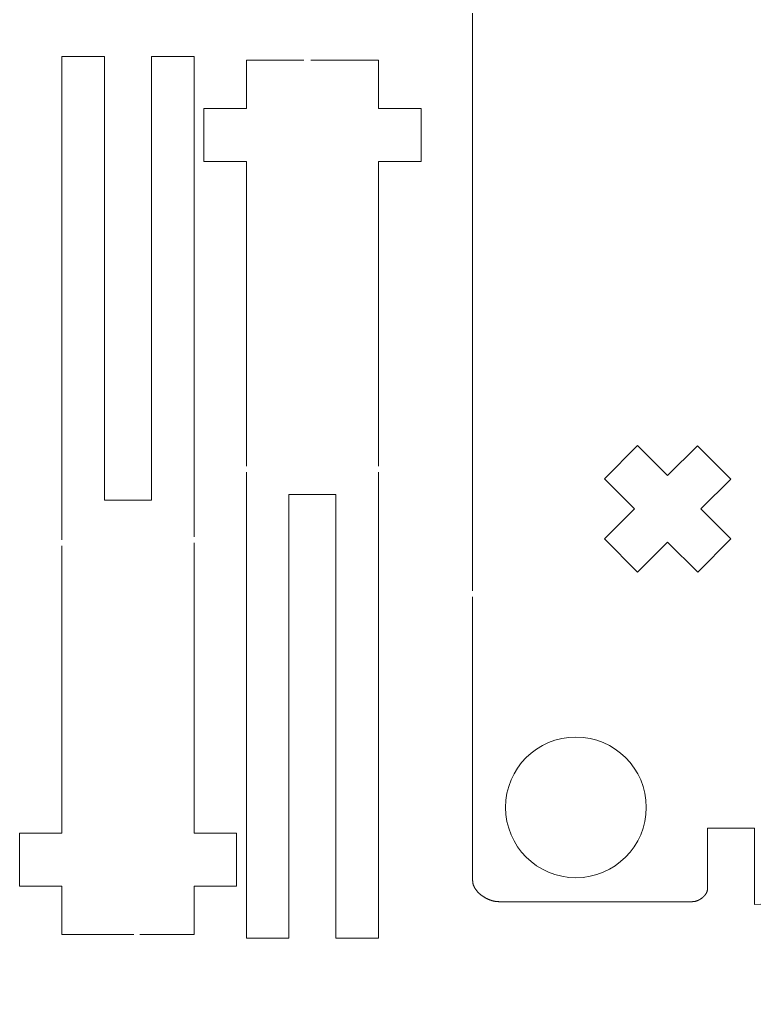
# Model space of a CAD drawing. Header units: centimetres. Extents: x -8.2 to 10.2, y 5.5 to 22.4.
# Drawn here: x -8.18 to -3.69, y 5.52 to 11.45 of the extents above; entities that cross this region are included whole.
import ezdxf

# ---------------------------------------------------------------- set-up
doc = ezdxf.new("R2010")
doc.units = ezdxf.units.CM
doc.header["$MEASUREMENT"] = 0
doc.layers.add('layer 1', color=7, linetype='Continuous')

msp = doc.modelspace()

# ---------------------------------------------------------------- linework, layer by layer
at = {"layer": 'layer 1', "lineweight": 9}
for points in [[(-5.41164, 7.96086), (-5.41164, 7.96086), (-5.41164, 13.55999), (-5.41164, 13.55999)], [(-7.9207, 8.27333), (-7.9207, 8.27333), (-7.9207, 11.22501), (-7.9207, 11.22501)], [(-7.9207, 11.22501), (-7.9207, 11.22501), (-7.66096, 11.22501), (-7.66096, 11.22501)], [(-7.66096, 8.5144), (-7.66096, 8.5144), (-7.66096, 11.22501), (-7.66096, 11.22501)], [(-7.37359, 11.22501), (-7.37359, 11.22501), (-7.11384, 11.22501), (-7.11384, 11.22501)], [(-7.37359, 8.5144), (-7.37359, 8.5144), (-7.37359, 11.22501), (-7.37359, 11.22501)], [(-7.11384, 8.29106), (-7.11384, 8.29106), (-7.11384, 11.22501), (-7.11384, 11.22501)], [(-6.79376, 10.90759), (-6.79376, 10.90759), (-6.79376, 11.20211), (-6.79376, 11.20211)], [(-6.79376, 11.20211), (-6.79376, 11.20211), (-6.44354, 11.20211), (-6.44354, 11.20211)], [(-6.40081, 11.20211), (-6.40081, 11.20211), (-5.9869, 11.20211), (-5.9869, 11.20211)], [(-5.9869, 10.90759), (-5.9869, 10.90759), (-5.9869, 11.20211), (-5.9869, 11.20211)], [(-7.05353, 10.58344), (-7.05353, 10.58344), (-7.05353, 10.90759), (-7.05353, 10.90759)], [(-7.05353, 10.90759), (-7.05353, 10.90759), (-6.79376, 10.90759), (-6.79376, 10.90759)], [(-5.72712, 10.90759), (-5.72712, 10.90759), (-5.9869, 10.90759), (-5.9869, 10.90759)], [(-5.72712, 10.58344), (-5.72712, 10.58344), (-5.72712, 10.90759), (-5.72712, 10.90759)], [(-6.79376, 10.58344), (-6.79376, 10.58344), (-7.05353, 10.58344), (-7.05353, 10.58344)], [(-6.79376, 10.58344), (-6.79376, 10.58344), (-6.79376, 8.72226), (-6.79376, 8.72226)], [(-5.9869, 10.58344), (-5.9869, 10.58344), (-5.9869, 8.72226), (-5.9869, 8.72226)], [(-5.9869, 10.58344), (-5.9869, 10.58344), (-5.72712, 10.58344), (-5.72712, 10.58344)], [(-4.60717, 8.64506), (-4.60717, 8.64506), (-4.40398, 8.84827), (-4.40398, 8.84827)], [(-4.40398, 8.84827), (-4.40398, 8.84827), (-4.2203, 8.6646), (-4.2203, 8.6646)], [(-4.2203, 8.6646), (-4.2203, 8.6646), (-4.03809, 8.84681), (-4.03809, 8.84681)], [(-4.03809, 8.84681), (-4.03809, 8.84681), (-3.83489, 8.64361), (-3.83489, 8.64361)], [(-6.79376, 8.68575), (-6.79376, 8.68575), (-6.79376, 5.83805), (-6.79376, 5.83805)], [(-5.9869, 8.68575), (-5.9869, 8.68575), (-5.9869, 5.83805), (-5.9869, 5.83805)], [(-4.42351, 8.46139), (-4.42351, 8.46139), (-4.60717, 8.64506), (-4.60717, 8.64506)], [(-3.83489, 8.64361), (-3.83489, 8.64361), (-4.01711, 8.46139), (-4.01711, 8.46139)], [(-6.53401, 8.54866), (-6.53401, 8.54866), (-6.53401, 5.83805), (-6.53401, 5.83805)], [(-6.24665, 8.54866), (-6.24665, 8.54866), (-6.53401, 8.54866), (-6.53401, 8.54866)], [(-6.24665, 8.54866), (-6.24665, 8.54866), (-6.24665, 5.83805), (-6.24665, 5.83805)], [(-7.37359, 8.5144), (-7.37359, 8.5144), (-7.66096, 8.5144), (-7.66096, 8.5144)], [(-4.60717, 8.27773), (-4.60717, 8.27773), (-4.42351, 8.46139), (-4.42351, 8.46139)], [(-4.01711, 8.46139), (-4.01711, 8.46139), (-3.83344, 8.27773), (-3.83344, 8.27773)], [(-7.11384, 6.47961), (-7.11384, 6.47961), (-7.11384, 8.25374), (-7.11384, 8.25374)], [(-4.40398, 8.07453), (-4.40398, 8.07453), (-4.60717, 8.27773), (-4.60717, 8.27773)], [(-4.2203, 8.25821), (-4.2203, 8.25821), (-4.40398, 8.07453), (-4.40398, 8.07453)], [(-4.03664, 8.07453), (-4.03664, 8.07453), (-4.2203, 8.25821), (-4.2203, 8.25821)], [(-3.83344, 8.27773), (-3.83344, 8.27773), (-4.03664, 8.07453), (-4.03664, 8.07453)], [(-7.9207, 6.47961), (-7.9207, 6.47961), (-7.9207, 8.23601), (-7.9207, 8.23601)], [(-5.41164, 6.19031), (-5.41164, 6.19031), (-5.41164, 7.92434), (-5.41164, 7.92434)], [(-7.9207, 6.47961), (-7.9207, 6.47961), (-8.18049, 6.47961), (-8.18049, 6.47961)], [(-8.18049, 6.47961), (-8.18049, 6.47961), (-8.18049, 6.15547), (-8.18049, 6.15547)], [(-7.11384, 6.47961), (-7.11384, 6.47961), (-6.85406, 6.47961), (-6.85406, 6.47961)], [(-6.85406, 6.47961), (-6.85406, 6.47961), (-6.85406, 6.15547), (-6.85406, 6.15547)], [(-3.68936, 6.51126), (-3.68936, 6.51126), (-3.97673, 6.51172), (-3.97673, 6.51172)], [(-3.97673, 6.51172), (-3.97673, 6.51172), (-3.97673, 6.14186), (-3.97673, 6.14186)], [(-3.68936, 6.51126), (-3.68936, 6.51126), (-3.68936, 6.0453), (-3.68936, 6.0453)], [(-8.18049, 6.15547), (-8.18049, 6.15547), (-7.9207, 6.15547), (-7.9207, 6.15547)], [(-7.9207, 6.15547), (-7.9207, 6.15547), (-7.9207, 5.86094), (-7.9207, 5.86094)], [(-7.11384, 6.15547), (-7.11384, 6.15547), (-7.11384, 5.86094), (-7.11384, 5.86094)], [(-6.85406, 6.15547), (-6.85406, 6.15547), (-7.11384, 6.15547), (-7.11384, 6.15547)], [(-5.25205, 6.06174), (-5.25205, 6.06174), (-4.06901, 6.06174), (-4.06901, 6.06174)], [(-7.9207, 5.86094), (-7.9207, 5.86094), (-7.48132, 5.86094), (-7.48132, 5.86094)], [(-7.44481, 5.86094), (-7.44481, 5.86094), (-7.11384, 5.86094), (-7.11384, 5.86094)], [(-6.79376, 5.83805), (-6.79376, 5.83805), (-6.53401, 5.83805), (-6.53401, 5.83805)], [(-6.24665, 5.83805), (-6.24665, 5.83805), (-5.9869, 5.83805), (-5.9869, 5.83805)]]:
    msp.add_open_spline(points, degree=3, dxfattribs=at)
for points, knots in [([(-3.68936, 6.0453), (-3.29061, 6.04535), (-2.51519, 6.23175), (-2.13891, 6.36808), (-2.13891, 6.36808), (-1.54252, 6.48233), (-0.98465, 6.90268), (-0.45371, 7.63141), (-0.45371, 7.63141), (-0.12205, 7.94549), (0.0966, 8.08856), (0.49755, 8.04401), (0.49755, 8.04401), (0.07701, 7.98455), (-0.08614, 7.84208), (-0.28725, 7.63319), (-0.28725, 7.63319), (-0.23152, 7.35548), (-0.29746, 6.89287), (-0.4851, 6.24541), (-0.4851, 6.24541), (-0.59154, 6.21691), (-0.65919, 6.13088), (-0.68805, 5.9873), (-0.68805, 5.9873), (-0.5831, 6.05346), (-0.46114, 6.04724), (-0.32218, 5.96864), (-0.32218, 5.96864), (-0.31049, 5.94416), (-0.3705, 5.91686), (-0.50218, 5.88675), (-0.50218, 5.88675), (-0.35644, 5.83091), (-0.24424, 5.84946), (-0.16556, 5.94237), (-0.16556, 5.94237), (-0.16556, 5.94237), (-0.18614, 5.96947), (-0.22728, 6.02365), (-0.22728, 6.02365), (-0.1775, 5.99709), (-0.12467, 5.99701), (-0.06879, 6.02338), (-0.06879, 6.02338), (-0.10841, 6.02308), (-0.14546, 6.06128), (-0.17993, 6.13797), (-0.17993, 6.13797), (-0.1418, 6.10468), (-0.08751, 6.10554), (-0.01708, 6.14055), (-0.01708, 6.14055), (-0.06775, 6.16418), (-0.10041, 6.2052), (-0.11505, 6.2636), (-0.11505, 6.2636), (-0.08278, 6.2299), (-0.03431, 6.24459), (0.03035, 6.30769), (0.03035, 6.30769), (-0.03615, 6.31744), (-0.07561, 6.35617), (-0.08799, 6.42384), (-0.08799, 6.42384), (-0.03786, 6.38782), (0.01988, 6.39297), (0.08519, 6.43928), (0.08519, 6.43928), (0.02454, 6.44186), (-0.0106, 6.47715), (-0.02027, 6.54509), (-0.02027, 6.54509), (0.04256, 6.53295), (0.09928, 6.55091), (0.14988, 6.59893), (0.14988, 6.59893), (0.0848, 6.61617), (0.03151, 6.64907), (-0.00998, 6.69763), (-0.00998, 6.69763), (0.0839, 6.68374), (0.17252, 6.72122), (0.25587, 6.81005), (0.25587, 6.81005), (0.186, 6.79346), (0.12211, 6.79469), (0.06416, 6.81372), (0.06416, 6.81372), (0.17773, 6.81636), (0.26337, 6.88091), (0.32114, 7.00733), (0.32114, 7.00733), (0.25779, 6.97445), (0.19005, 6.96958), (0.11792, 6.99272), (0.11792, 6.99272), (0.21034, 7.17808), (0.3126, 7.36611), (0.28398, 7.53434), (0.28398, 7.53434), (0.63548, 7.61791), (0.83357, 7.37747), (0.66379, 7.05597), (0.66379, 7.05597), (0.63155, 6.98064), (0.59535, 6.90039), (0.49395, 6.8813), (0.49395, 6.8813), (0.52516, 6.84681), (0.57727, 6.83179), (0.65028, 6.83619), (0.65028, 6.83619), (0.61153, 6.78786), (0.5377, 6.75473), (0.42877, 6.73683), (0.42877, 6.73683), (0.46807, 6.67974), (0.53597, 6.65626), (0.63245, 6.66641), (0.63245, 6.66641), (0.59179, 6.60701), (0.52347, 6.58779), (0.4275, 6.60876), (0.4275, 6.60876), (0.45936, 6.55144), (0.51813, 6.51483), (0.60384, 6.49896), (0.60384, 6.49896), (0.5592, 6.47043), (0.49949, 6.46193), (0.4247, 6.47348), (0.4247, 6.47348), (0.43096, 6.44594), (0.48382, 6.41692), (0.58328, 6.38638), (0.58328, 6.38638), (0.50678, 6.35979), (0.43833, 6.36326), (0.37792, 6.39678), (0.37792, 6.39678), (0.37591, 6.33256), (0.43235, 6.28515), (0.54725, 6.25452), (0.54725, 6.25452), (0.5056, 6.23278), (0.43225, 6.23101), (0.32718, 6.2492), (0.32718, 6.2492), (0.33975, 6.19804), (0.39843, 6.15517), (0.50322, 6.1206), (0.50322, 6.1206), (0.45848, 6.09649), (0.38882, 6.10023), (0.29427, 6.13177), (0.29427, 6.13177), (0.32582, 6.07352), (0.38346, 6.02584), (0.46719, 5.98871), (0.46719, 5.98871), (0.42825, 5.97839), (0.36375, 5.98855), (0.27373, 6.01919), (0.27373, 6.01919), (0.305, 5.95304), (0.3604, 5.90081), (0.43993, 5.8625), (0.43993, 5.8625), (0.38865, 5.83524), (0.37075, 5.81933), (0.2934, 5.83942), (0.2934, 5.83942), (0.30019, 5.80394), (0.30884, 5.7472), (0.42295, 5.72274), (0.42295, 5.72274), (0.33267, 5.72025), (0.32531, 5.75172), (0.27751, 5.6538), (0.27751, 5.6538), (0.39328, 5.63358), (0.47941, 5.61251), (0.63164, 5.51858), (0.63164, 5.51858), (0.61539, 5.60265), (0.63098, 5.62499), (0.58126, 5.64324), (0.58126, 5.64324), (0.72622, 5.65867), (0.78511, 5.72459), (0.91849, 5.83272), (0.91849, 5.83272), (0.77206, 5.78436), (0.72647, 5.76842), (0.62119, 5.79315), (0.62119, 5.79315), (0.80066, 6.07872), (0.93957, 6.40729), (1.03794, 6.77885), (1.03794, 6.77885), (1.04681, 7.14113), (1.22716, 7.23051), (1.579, 7.04698), (1.579, 7.04698), (1.53845, 7.23942), (1.57349, 7.44825), (1.68412, 7.67348), (1.68412, 7.67348), (1.92617, 7.98241), (2.14113, 8.44175), (2.32905, 9.05152), (2.32905, 9.05152), (2.01599, 8.62485), (1.85117, 8.47927), (1.65689, 8.35122), (1.65689, 8.35122), (1.65973, 8.8236), (1.82431, 9.14285), (2.32835, 9.57255), (2.32835, 9.57255), (1.8677, 9.44319), (1.54443, 9.15821), (1.35859, 8.71761), (1.35859, 8.71761), (1.28894, 8.51299), (1.25831, 8.50665), (1.0967, 8.4794), (1.0967, 8.4794), (1.25227, 8.65419), (1.26884, 8.78185), (1.3164, 9.08153), (1.3164, 9.08153), (1.39463, 9.36119), (1.51994, 9.51026), (1.69234, 9.52875), (1.69234, 9.52875), (1.30899, 9.61905), (1.06309, 9.47086), (0.95464, 9.08418), (0.95464, 9.08418), (0.81797, 8.73224), (0.7132, 8.63852), (0.55366, 8.55118), (0.55366, 8.55118), (0.72926, 8.99816), (0.59201, 9.1945), (0.22848, 9.39202), (0.22848, 9.39202), (0.34999, 9.01781), (0.39228, 8.89579), (0.13112, 8.53015), (0.13112, 8.53015), (0.22935, 8.80344), (0.03182, 9.04521), (-0.14345, 9.08567), (-0.14345, 9.08567), (-0.14345, 9.08567), (-0.14979, 8.4603), (-0.14979, 8.4603)], [0, 0, 0, 0, 0.0151515, 0.0151515, 0.0151515, 0.0151515, 0.030303, 0.030303, 0.030303, 0.030303, 0.0454545, 0.0454545, 0.0454545, 0.0454545, 0.0606061, 0.0606061, 0.0606061, 0.0606061, 0.0757576, 0.0757576, 0.0757576, 0.0757576, 0.0909091, 0.0909091, 0.0909091, 0.0909091, 0.1060606, 0.1060606, 0.1060606, 0.1060606, 0.1212121, 0.1212121, 0.1212121, 0.1212121, 0.1363636, 0.1363636, 0.1363636, 0.1363636, 0.1515152, 0.1515152, 0.1515152, 0.1515152, 0.1666667, 0.1666667, 0.1666667, 0.1666667, 0.1818182, 0.1818182, 0.1818182, 0.1818182, 0.1969697, 0.1969697, 0.1969697, 0.1969697, 0.2121212, 0.2121212, 0.2121212, 0.2121212, 0.2272727, 0.2272727, 0.2272727, 0.2272727, 0.2424242, 0.2424242, 0.2424242, 0.2424242, 0.2575758, 0.2575758, 0.2575758, 0.2575758, 0.2727273, 0.2727273, 0.2727273, 0.2727273, 0.2878788, 0.2878788, 0.2878788, 0.2878788, 0.3030303, 0.3030303, 0.3030303, 0.3030303, 0.3181818, 0.3181818, 0.3181818, 0.3181818, 0.3333333, 0.3333333, 0.3333333, 0.3333333, 0.3484848, 0.3484848, 0.3484848, 0.3484848, 0.3636364, 0.3636364, 0.3636364, 0.3636364, 0.3787879, 0.3787879, 0.3787879, 0.3787879, 0.3939394, 0.3939394, 0.3939394, 0.3939394, 0.4090909, 0.4090909, 0.4090909, 0.4090909, 0.4242424, 0.4242424, 0.4242424, 0.4242424, 0.4393939, 0.4393939, 0.4393939, 0.4393939, 0.4545455, 0.4545455, 0.4545455, 0.4545455, 0.469697, 0.469697, 0.469697, 0.469697, 0.4848485, 0.4848485, 0.4848485, 0.4848485, 0.5, 0.5, 0.5, 0.5, 0.5151515, 0.5151515, 0.5151515, 0.5151515, 0.530303, 0.530303, 0.530303, 0.530303, 0.5454545, 0.5454545, 0.5454545, 0.5454545, 0.5606061, 0.5606061, 0.5606061, 0.5606061, 0.5757576, 0.5757576, 0.5757576, 0.5757576, 0.5909091, 0.5909091, 0.5909091, 0.5909091, 0.6060606, 0.6060606, 0.6060606, 0.6060606, 0.6212121, 0.6212121, 0.6212121, 0.6212121, 0.6363636, 0.6363636, 0.6363636, 0.6363636, 0.6515152, 0.6515152, 0.6515152, 0.6515152, 0.6666667, 0.6666667, 0.6666667, 0.6666667, 0.6818182, 0.6818182, 0.6818182, 0.6818182, 0.6969697, 0.6969697, 0.6969697, 0.6969697, 0.7121212, 0.7121212, 0.7121212, 0.7121212, 0.7272727, 0.7272727, 0.7272727, 0.7272727, 0.7424242, 0.7424242, 0.7424242, 0.7424242, 0.7575758, 0.7575758, 0.7575758, 0.7575758, 0.7727273, 0.7727273, 0.7727273, 0.7727273, 0.7878788, 0.7878788, 0.7878788, 0.7878788, 0.8030303, 0.8030303, 0.8030303, 0.8030303, 0.8181818, 0.8181818, 0.8181818, 0.8181818, 0.8333333, 0.8333333, 0.8333333, 0.8333333, 0.8484848, 0.8484848, 0.8484848, 0.8484848, 0.8636364, 0.8636364, 0.8636364, 0.8636364, 0.8787879, 0.8787879, 0.8787879, 0.8787879, 0.8939394, 0.8939394, 0.8939394, 0.8939394, 0.9090909, 0.9090909, 0.9090909, 0.9090909, 0.9242424, 0.9242424, 0.9242424, 0.9242424, 0.9393939, 0.9393939, 0.9393939, 0.9393939, 0.9545455, 0.9545455, 0.9545455, 0.9545455, 0.969697, 0.969697, 0.969697, 0.969697, 1, 1, 1, 1]), ([(-4.35103, 6.63794), (-4.35103, 6.40053), (-4.5435, 6.20808), (-4.78091, 6.20808), (-4.78091, 6.20808), (-5.01832, 6.20808), (-5.21078, 6.40053), (-5.21078, 6.63793), (-5.21078, 6.63793), (-5.21078, 6.87535), (-5.01832, 7.0678), (-4.78091, 7.0678), (-4.78091, 7.0678), (-4.5435, 7.0678), (-4.35104, 6.87536), (-4.35103, 6.63794)], [0, 0, 0, 0, 0.2, 0.2, 0.2, 0.2, 0.4, 0.4, 0.4, 0.4, 0.6, 0.6, 0.6, 0.6, 1, 1, 1, 1]), ([(-5.41163, 6.19031), (-5.41163, 6.19031), (-5.41162, 6.18874), (-5.41162, 6.18874), (-5.41162, 6.18874), (-5.41162, 6.18874), (-5.41156, 6.18708), (-5.41156, 6.18708), (-5.41156, 6.18708), (-5.41156, 6.18708), (-5.41148, 6.18549), (-5.41148, 6.18549), (-5.41148, 6.18549), (-5.41148, 6.18549), (-5.41137, 6.18393), (-5.41137, 6.18393), (-5.41137, 6.18393), (-5.41137, 6.18393), (-5.41121, 6.18227), (-5.41121, 6.18227), (-5.41121, 6.18227), (-5.41121, 6.18227), (-5.41103, 6.18068), (-5.41103, 6.18068), (-5.41103, 6.18068), (-5.41103, 6.18068), (-5.41083, 6.17911), (-5.41083, 6.17911), (-5.41083, 6.17911), (-5.41083, 6.17911), (-5.41058, 6.17752), (-5.41058, 6.17752), (-5.41058, 6.17752), (-5.41058, 6.17752), (-5.4103, 6.17595), (-5.4103, 6.17595), (-5.4103, 6.17595), (-5.4103, 6.17595), (-5.40999, 6.17436), (-5.40999, 6.17436), (-5.40999, 6.17436), (-5.40999, 6.17436), (-5.40966, 6.17279), (-5.40966, 6.17279), (-5.40966, 6.17279), (-5.40966, 6.17279), (-5.40929, 6.1712), (-5.40929, 6.1712), (-5.40929, 6.1712), (-5.40929, 6.1712), (-5.40889, 6.16962), (-5.40889, 6.16962), (-5.40889, 6.16962), (-5.40889, 6.16962), (-5.40846, 6.16812), (-5.40846, 6.16812), (-5.40846, 6.16812), (-5.40846, 6.16812), (-5.408, 6.16653), (-5.408, 6.16653), (-5.408, 6.16653), (-5.408, 6.16653), (-5.40752, 6.16496), (-5.40752, 6.16496), (-5.40752, 6.16496), (-5.40752, 6.16496), (-5.40699, 6.16344), (-5.40699, 6.16344), (-5.40699, 6.16344), (-5.40699, 6.16344), (-5.40646, 6.16193), (-5.40646, 6.16193), (-5.40646, 6.16193), (-5.40646, 6.16193), (-5.4059, 6.16036), (-5.4059, 6.16036), (-5.4059, 6.16036), (-5.4059, 6.16036), (-5.40529, 6.15884), (-5.40529, 6.15884), (-5.40529, 6.15884), (-5.40529, 6.15884), (-5.40466, 6.15735), (-5.40466, 6.15735), (-5.40466, 6.15735), (-5.40466, 6.15735), (-5.40401, 6.15582), (-5.40401, 6.15582), (-5.40401, 6.15582), (-5.40401, 6.15582), (-5.40333, 6.15432), (-5.40333, 6.15432), (-5.40333, 6.15432), (-5.40333, 6.15432), (-5.40263, 6.15281), (-5.40263, 6.15281), (-5.40263, 6.15281), (-5.40263, 6.15281), (-5.4019, 6.1513), (-5.4019, 6.1513), (-5.4019, 6.1513), (-5.4019, 6.1513), (-5.40113, 6.14979), (-5.40113, 6.14979), (-5.40113, 6.14979), (-5.40113, 6.14979), (-5.40035, 6.14836), (-5.40035, 6.14836), (-5.40035, 6.14836), (-5.40035, 6.14836), (-5.39955, 6.14684), (-5.39955, 6.14684), (-5.39955, 6.14684), (-5.39955, 6.14684), (-5.39872, 6.14541), (-5.39872, 6.14541), (-5.39872, 6.14541), (-5.39872, 6.14541), (-5.39786, 6.14398), (-5.39786, 6.14398), (-5.39786, 6.14398), (-5.39786, 6.14398), (-5.39699, 6.14247), (-5.39699, 6.14247), (-5.39699, 6.14247), (-5.39699, 6.14247), (-5.39606, 6.14103), (-5.39606, 6.14103), (-5.39606, 6.14103), (-5.39606, 6.14103), (-5.39514, 6.1396), (-5.39514, 6.1396), (-5.39514, 6.1396), (-5.39514, 6.1396), (-5.39419, 6.13815), (-5.39419, 6.13815), (-5.39419, 6.13815), (-5.39419, 6.13815), (-5.39322, 6.13679), (-5.39322, 6.13679), (-5.39322, 6.13679), (-5.39322, 6.13679), (-5.39223, 6.13535), (-5.39223, 6.13535), (-5.39223, 6.13535), (-5.39223, 6.13535), (-5.39121, 6.13391), (-5.39121, 6.13391), (-5.39121, 6.13391), (-5.39121, 6.13391), (-5.39018, 6.13255), (-5.39018, 6.13255), (-5.39018, 6.13255), (-5.39018, 6.13255), (-5.38913, 6.13119), (-5.38913, 6.13119), (-5.38913, 6.13119), (-5.38913, 6.13119), (-5.38804, 6.12982), (-5.38804, 6.12982), (-5.38804, 6.12982), (-5.38804, 6.12982), (-5.38694, 6.12846), (-5.38694, 6.12846), (-5.38694, 6.12846), (-5.38694, 6.12846), (-5.38582, 6.12709), (-5.38582, 6.12709), (-5.38582, 6.12709), (-5.38582, 6.12709), (-5.38468, 6.12572), (-5.38468, 6.12572), (-5.38468, 6.12572), (-5.38468, 6.12572), (-5.38351, 6.12436), (-5.38351, 6.12436), (-5.38351, 6.12436), (-5.38351, 6.12436), (-5.38234, 6.12306), (-5.38234, 6.12306), (-5.38234, 6.12306), (-5.38234, 6.12306), (-5.38114, 6.12171), (-5.38114, 6.12171), (-5.38114, 6.12171), (-5.38114, 6.12171), (-5.37992, 6.12041), (-5.37992, 6.12041), (-5.37992, 6.12041), (-5.37992, 6.12041), (-5.37869, 6.11911), (-5.37869, 6.11911), (-5.37869, 6.11911), (-5.37869, 6.11911), (-5.37743, 6.11783), (-5.37743, 6.11783), (-5.37743, 6.11783), (-5.37743, 6.11783), (-5.37616, 6.11653), (-5.37616, 6.11653), (-5.37616, 6.11653), (-5.37616, 6.11653), (-5.37487, 6.11531), (-5.37487, 6.11531), (-5.37487, 6.11531), (-5.37487, 6.11531), (-5.37357, 6.11402), (-5.37357, 6.11402), (-5.37357, 6.11402), (-5.37357, 6.11402), (-5.37225, 6.1128), (-5.37225, 6.1128), (-5.37225, 6.1128), (-5.37225, 6.1128), (-5.37091, 6.11157), (-5.37091, 6.11157), (-5.37091, 6.11157), (-5.37091, 6.11157), (-5.36956, 6.11035), (-5.36956, 6.11035), (-5.36956, 6.11035), (-5.36956, 6.11035), (-5.36819, 6.10913), (-5.36819, 6.10913), (-5.36819, 6.10913), (-5.36819, 6.10913), (-5.3668, 6.10791), (-5.3668, 6.10791), (-5.3668, 6.10791), (-5.3668, 6.10791), (-5.36539, 6.10676), (-5.36539, 6.10676), (-5.36539, 6.10676), (-5.36539, 6.10676), (-5.36398, 6.10554), (-5.36398, 6.10554), (-5.36398, 6.10554), (-5.36398, 6.10554), (-5.36255, 6.10439), (-5.36255, 6.10439), (-5.36255, 6.10439), (-5.36255, 6.10439), (-5.36113, 6.10323), (-5.36113, 6.10323), (-5.36113, 6.10323), (-5.36113, 6.10323), (-5.35966, 6.1021), (-5.35966, 6.1021), (-5.35966, 6.1021), (-5.35966, 6.1021), (-5.3582, 6.10094), (-5.3582, 6.10094), (-5.3582, 6.10094), (-5.3582, 6.10094), (-5.35671, 6.09987), (-5.35671, 6.09987), (-5.35671, 6.09987), (-5.35671, 6.09987), (-5.35522, 6.09878), (-5.35522, 6.09878), (-5.35522, 6.09878), (-5.35522, 6.09878), (-5.35371, 6.09764), (-5.35371, 6.09764), (-5.35371, 6.09764), (-5.35371, 6.09764), (-5.3522, 6.09655), (-5.3522, 6.09655), (-5.3522, 6.09655), (-5.3522, 6.09655), (-5.35066, 6.09556), (-5.35066, 6.09556), (-5.35066, 6.09556), (-5.35066, 6.09556), (-5.34912, 6.09447), (-5.34912, 6.09447), (-5.34912, 6.09447), (-5.34912, 6.09447), (-5.34756, 6.09347), (-5.34756, 6.09347), (-5.34756, 6.09347), (-5.34756, 6.09347), (-5.34601, 6.09239), (-5.34601, 6.09239), (-5.34601, 6.09239), (-5.34601, 6.09239), (-5.34444, 6.09138), (-5.34444, 6.09138), (-5.34444, 6.09138), (-5.34444, 6.09138), (-5.34286, 6.09037), (-5.34286, 6.09037), (-5.34286, 6.09037), (-5.34286, 6.09037), (-5.34126, 6.08944), (-5.34126, 6.08944), (-5.34126, 6.08944), (-5.34126, 6.08944), (-5.33965, 6.08844), (-5.33965, 6.08844), (-5.33965, 6.08844), (-5.33965, 6.08844), (-5.33805, 6.08751), (-5.33805, 6.08751), (-5.33805, 6.08751), (-5.33805, 6.08751), (-5.33644, 6.08658), (-5.33644, 6.08658), (-5.33644, 6.08658), (-5.33644, 6.08658), (-5.3348, 6.08564), (-5.3348, 6.08564), (-5.3348, 6.08564), (-5.3348, 6.08564), (-5.33317, 6.08478), (-5.33317, 6.08478), (-5.33317, 6.08478), (-5.33317, 6.08478), (-5.33154, 6.08384), (-5.33154, 6.08384), (-5.33154, 6.08384), (-5.33154, 6.08384), (-5.32987, 6.08298), (-5.32987, 6.08298), (-5.32987, 6.08298), (-5.32987, 6.08298), (-5.32823, 6.08213), (-5.32823, 6.08213), (-5.32823, 6.08213), (-5.32823, 6.08213), (-5.32657, 6.08126), (-5.32657, 6.08126), (-5.32657, 6.08126), (-5.32657, 6.08126), (-5.3249, 6.08047), (-5.3249, 6.08047), (-5.3249, 6.08047), (-5.3249, 6.08047), (-5.32322, 6.0796), (-5.32322, 6.0796), (-5.32322, 6.0796), (-5.32322, 6.0796), (-5.32155, 6.07881), (-5.32155, 6.07881), (-5.32155, 6.07881), (-5.32155, 6.07881), (-5.31985, 6.07803), (-5.31985, 6.07803), (-5.31985, 6.07803), (-5.31985, 6.07803), (-5.31816, 6.07731), (-5.31816, 6.07731), (-5.31816, 6.07731), (-5.31816, 6.07731), (-5.31647, 6.07651), (-5.31647, 6.07651), (-5.31647, 6.07651), (-5.31647, 6.07651), (-5.31478, 6.0758), (-5.31478, 6.0758), (-5.31478, 6.0758), (-5.31478, 6.0758), (-5.31307, 6.07508), (-5.31307, 6.07508), (-5.31307, 6.07508), (-5.31307, 6.07508), (-5.31136, 6.07437), (-5.31136, 6.07437), (-5.31136, 6.07437), (-5.31136, 6.07437), (-5.30966, 6.07371), (-5.30966, 6.07371), (-5.30966, 6.07371), (-5.30966, 6.07371), (-5.30794, 6.07307), (-5.30794, 6.07307), (-5.30794, 6.07307), (-5.30794, 6.07307), (-5.30623, 6.07242), (-5.30623, 6.07242), (-5.30623, 6.07242), (-5.30623, 6.07242), (-5.30452, 6.07177), (-5.30452, 6.07177), (-5.30452, 6.07177), (-5.30452, 6.07177), (-5.3028, 6.07113), (-5.3028, 6.07113), (-5.3028, 6.07113), (-5.3028, 6.07113), (-5.30107, 6.07054), (-5.30107, 6.07054), (-5.30107, 6.07054), (-5.30107, 6.07054), (-5.29935, 6.06997), (-5.29935, 6.06997), (-5.29935, 6.06997), (-5.29935, 6.06997), (-5.29763, 6.06941), (-5.29763, 6.06941), (-5.29763, 6.06941), (-5.29763, 6.06941), (-5.29591, 6.0689), (-5.29591, 6.0689), (-5.29591, 6.0689), (-5.29591, 6.0689), (-5.29418, 6.06832), (-5.29418, 6.06832), (-5.29418, 6.06832), (-5.29418, 6.06832), (-5.29246, 6.06782), (-5.29246, 6.06782), (-5.29246, 6.06782), (-5.29246, 6.06782), (-5.29074, 6.06739), (-5.29074, 6.06739), (-5.29074, 6.06739), (-5.29074, 6.06739), (-5.28902, 6.06689), (-5.28902, 6.06689), (-5.28902, 6.06689), (-5.28902, 6.06689), (-5.2873, 6.06646), (-5.2873, 6.06646), (-5.2873, 6.06646), (-5.2873, 6.06646), (-5.28558, 6.06602), (-5.28558, 6.06602), (-5.28558, 6.06602), (-5.28558, 6.06602), (-5.28387, 6.06559), (-5.28387, 6.06559), (-5.28387, 6.06559), (-5.28387, 6.06559), (-5.28215, 6.06524), (-5.28215, 6.06524), (-5.28215, 6.06524), (-5.28215, 6.06524), (-5.28043, 6.06488), (-5.28043, 6.06488), (-5.28043, 6.06488), (-5.28043, 6.06488), (-5.27873, 6.06453), (-5.27873, 6.06453), (-5.27873, 6.06453), (-5.27873, 6.06453), (-5.27703, 6.06416), (-5.27703, 6.06416), (-5.27703, 6.06416), (-5.27703, 6.06416), (-5.27531, 6.06386), (-5.27531, 6.06386), (-5.27531, 6.06386), (-5.27531, 6.06386), (-5.27363, 6.06358), (-5.27363, 6.06358), (-5.27363, 6.06358), (-5.27363, 6.06358), (-5.27193, 6.0633), (-5.27193, 6.0633), (-5.27193, 6.0633), (-5.27193, 6.0633), (-5.27024, 6.06308), (-5.27024, 6.06308), (-5.27024, 6.06308), (-5.27024, 6.06308), (-5.26855, 6.06287), (-5.26855, 6.06287), (-5.26855, 6.06287), (-5.26855, 6.06287), (-5.26688, 6.06265), (-5.26688, 6.06265), (-5.26688, 6.06265), (-5.26688, 6.06265), (-5.2652, 6.06245), (-5.2652, 6.06245), (-5.2652, 6.06245), (-5.2652, 6.06245), (-5.26353, 6.0623), (-5.26353, 6.0623), (-5.26353, 6.0623), (-5.26353, 6.0623), (-5.26187, 6.06215), (-5.26187, 6.06215), (-5.26187, 6.06215), (-5.26187, 6.06215), (-5.26022, 6.062), (-5.26022, 6.062), (-5.26022, 6.062), (-5.26022, 6.062), (-5.25856, 6.06193), (-5.25856, 6.06193), (-5.25856, 6.06193), (-5.25856, 6.06193), (-5.25693, 6.06186), (-5.25693, 6.06186), (-5.25693, 6.06186), (-5.25693, 6.06186), (-5.25529, 6.06178), (-5.25529, 6.06178), (-5.25529, 6.06178), (-5.25529, 6.06178), (-5.25366, 6.06178), (-5.25366, 6.06178), (-5.25366, 6.06178), (-5.25366, 6.06178), (-5.25206, 6.06171), (-5.25206, 6.06171)], [0, 0, 0, 0, 0.0078125, 0.0078125, 0.0078125, 0.0078125, 0.015625, 0.015625, 0.015625, 0.015625, 0.0234375, 0.0234375, 0.0234375, 0.0234375, 0.03125, 0.03125, 0.03125, 0.03125, 0.0390625, 0.0390625, 0.0390625, 0.0390625, 0.046875, 0.046875, 0.046875, 0.046875, 0.0546875, 0.0546875, 0.0546875, 0.0546875, 0.0625, 0.0625, 0.0625, 0.0625, 0.0703125, 0.0703125, 0.0703125, 0.0703125, 0.078125, 0.078125, 0.078125, 0.078125, 0.0859375, 0.0859375, 0.0859375, 0.0859375, 0.09375, 0.09375, 0.09375, 0.09375, 0.1015625, 0.1015625, 0.1015625, 0.1015625, 0.109375, 0.109375, 0.109375, 0.109375, 0.1171875, 0.1171875, 0.1171875, 0.1171875, 0.125, 0.125, 0.125, 0.125, 0.1328125, 0.1328125, 0.1328125, 0.1328125, 0.140625, 0.140625, 0.140625, 0.140625, 0.1484375, 0.1484375, 0.1484375, 0.1484375, 0.15625, 0.15625, 0.15625, 0.15625, 0.1640625, 0.1640625, 0.1640625, 0.1640625, 0.171875, 0.171875, 0.171875, 0.171875, 0.1796875, 0.1796875, 0.1796875, 0.1796875, 0.1875, 0.1875, 0.1875, 0.1875, 0.1953125, 0.1953125, 0.1953125, 0.1953125, 0.203125, 0.203125, 0.203125, 0.203125, 0.2109375, 0.2109375, 0.2109375, 0.2109375, 0.21875, 0.21875, 0.21875, 0.21875, 0.2265625, 0.2265625, 0.2265625, 0.2265625, 0.234375, 0.234375, 0.234375, 0.234375, 0.2421875, 0.2421875, 0.2421875, 0.2421875, 0.25, 0.25, 0.25, 0.25, 0.2578125, 0.2578125, 0.2578125, 0.2578125, 0.265625, 0.265625, 0.265625, 0.265625, 0.2734375, 0.2734375, 0.2734375, 0.2734375, 0.28125, 0.28125, 0.28125, 0.28125, 0.2890625, 0.2890625, 0.2890625, 0.2890625, 0.296875, 0.296875, 0.296875, 0.296875, 0.3046875, 0.3046875, 0.3046875, 0.3046875, 0.3125, 0.3125, 0.3125, 0.3125, 0.3203125, 0.3203125, 0.3203125, 0.3203125, 0.328125, 0.328125, 0.328125, 0.328125, 0.3359375, 0.3359375, 0.3359375, 0.3359375, 0.34375, 0.34375, 0.34375, 0.34375, 0.3515625, 0.3515625, 0.3515625, 0.3515625, 0.359375, 0.359375, 0.359375, 0.359375, 0.3671875, 0.3671875, 0.3671875, 0.3671875, 0.375, 0.375, 0.375, 0.375, 0.3828125, 0.3828125, 0.3828125, 0.3828125, 0.390625, 0.390625, 0.390625, 0.390625, 0.3984375, 0.3984375, 0.3984375, 0.3984375, 0.40625, 0.40625, 0.40625, 0.40625, 0.4140625, 0.4140625, 0.4140625, 0.4140625, 0.421875, 0.421875, 0.421875, 0.421875, 0.4296875, 0.4296875, 0.4296875, 0.4296875, 0.4375, 0.4375, 0.4375, 0.4375, 0.4453125, 0.4453125, 0.4453125, 0.4453125, 0.453125, 0.453125, 0.453125, 0.453125, 0.4609375, 0.4609375, 0.4609375, 0.4609375, 0.46875, 0.46875, 0.46875, 0.46875, 0.4765625, 0.4765625, 0.4765625, 0.4765625, 0.484375, 0.484375, 0.484375, 0.484375, 0.4921875, 0.4921875, 0.4921875, 0.4921875, 0.5, 0.5, 0.5, 0.5, 0.5078125, 0.5078125, 0.5078125, 0.5078125, 0.515625, 0.515625, 0.515625, 0.515625, 0.5234375, 0.5234375, 0.5234375, 0.5234375, 0.53125, 0.53125, 0.53125, 0.53125, 0.5390625, 0.5390625, 0.5390625, 0.5390625, 0.546875, 0.546875, 0.546875, 0.546875, 0.5546875, 0.5546875, 0.5546875, 0.5546875, 0.5625, 0.5625, 0.5625, 0.5625, 0.5703125, 0.5703125, 0.5703125, 0.5703125, 0.578125, 0.578125, 0.578125, 0.578125, 0.5859375, 0.5859375, 0.5859375, 0.5859375, 0.59375, 0.59375, 0.59375, 0.59375, 0.6015625, 0.6015625, 0.6015625, 0.6015625, 0.609375, 0.609375, 0.609375, 0.609375, 0.6171875, 0.6171875, 0.6171875, 0.6171875, 0.625, 0.625, 0.625, 0.625, 0.6328125, 0.6328125, 0.6328125, 0.6328125, 0.640625, 0.640625, 0.640625, 0.640625, 0.6484375, 0.6484375, 0.6484375, 0.6484375, 0.65625, 0.65625, 0.65625, 0.65625, 0.6640625, 0.6640625, 0.6640625, 0.6640625, 0.671875, 0.671875, 0.671875, 0.671875, 0.6796875, 0.6796875, 0.6796875, 0.6796875, 0.6875, 0.6875, 0.6875, 0.6875, 0.6953125, 0.6953125, 0.6953125, 0.6953125, 0.703125, 0.703125, 0.703125, 0.703125, 0.7109375, 0.7109375, 0.7109375, 0.7109375, 0.71875, 0.71875, 0.71875, 0.71875, 0.7265625, 0.7265625, 0.7265625, 0.7265625, 0.734375, 0.734375, 0.734375, 0.734375, 0.7421875, 0.7421875, 0.7421875, 0.7421875, 0.75, 0.75, 0.75, 0.75, 0.7578125, 0.7578125, 0.7578125, 0.7578125, 0.765625, 0.765625, 0.765625, 0.765625, 0.7734375, 0.7734375, 0.7734375, 0.7734375, 0.78125, 0.78125, 0.78125, 0.78125, 0.7890625, 0.7890625, 0.7890625, 0.7890625, 0.796875, 0.796875, 0.796875, 0.796875, 0.8046875, 0.8046875, 0.8046875, 0.8046875, 0.8125, 0.8125, 0.8125, 0.8125, 0.8203125, 0.8203125, 0.8203125, 0.8203125, 0.828125, 0.828125, 0.828125, 0.828125, 0.8359375, 0.8359375, 0.8359375, 0.8359375, 0.84375, 0.84375, 0.84375, 0.84375, 0.8515625, 0.8515625, 0.8515625, 0.8515625, 0.859375, 0.859375, 0.859375, 0.859375, 0.8671875, 0.8671875, 0.8671875, 0.8671875, 0.875, 0.875, 0.875, 0.875, 0.8828125, 0.8828125, 0.8828125, 0.8828125, 0.890625, 0.890625, 0.890625, 0.890625, 0.8984375, 0.8984375, 0.8984375, 0.8984375, 0.90625, 0.90625, 0.90625, 0.90625, 0.9140625, 0.9140625, 0.9140625, 0.9140625, 0.921875, 0.921875, 0.921875, 0.921875, 0.9296875, 0.9296875, 0.9296875, 0.9296875, 0.9375, 0.9375, 0.9375, 0.9375, 0.9453125, 0.9453125, 0.9453125, 0.9453125, 0.953125, 0.953125, 0.953125, 0.953125, 0.9609375, 0.9609375, 0.9609375, 0.9609375, 0.96875, 0.96875, 0.96875, 0.96875, 0.9765625, 0.9765625, 0.9765625, 0.9765625, 0.984375, 0.984375, 0.984375, 0.984375, 1, 1, 1, 1]), ([(-4.06901, 6.06171), (-4.06901, 6.06171), (-4.06804, 6.06178), (-4.06804, 6.06178), (-4.06804, 6.06178), (-4.06804, 6.06178), (-4.06707, 6.06178), (-4.06707, 6.06178), (-4.06707, 6.06178), (-4.06707, 6.06178), (-4.0661, 6.06178), (-4.0661, 6.06178), (-4.0661, 6.06178), (-4.0661, 6.06178), (-4.06513, 6.06186), (-4.06513, 6.06186), (-4.06513, 6.06186), (-4.06513, 6.06186), (-4.06415, 6.06193), (-4.06415, 6.06193), (-4.06415, 6.06193), (-4.06415, 6.06193), (-4.06317, 6.062), (-4.06317, 6.062), (-4.06317, 6.062), (-4.06317, 6.062), (-4.06219, 6.06208), (-4.06219, 6.06208), (-4.06219, 6.06208), (-4.06219, 6.06208), (-4.0612, 6.06222), (-4.0612, 6.06222), (-4.0612, 6.06222), (-4.0612, 6.06222), (-4.06021, 6.0623), (-4.06021, 6.0623), (-4.06021, 6.0623), (-4.06021, 6.0623), (-4.05921, 6.06245), (-4.05921, 6.06245), (-4.05921, 6.06245), (-4.05921, 6.06245), (-4.05822, 6.06258), (-4.05822, 6.06258), (-4.05822, 6.06258), (-4.05822, 6.06258), (-4.05723, 6.0628), (-4.05723, 6.0628), (-4.05723, 6.0628), (-4.05723, 6.0628), (-4.05623, 6.06293), (-4.05623, 6.06293), (-4.05623, 6.06293), (-4.05623, 6.06293), (-4.05522, 6.06315), (-4.05522, 6.06315), (-4.05522, 6.06315), (-4.05522, 6.06315), (-4.05423, 6.0633), (-4.05423, 6.0633), (-4.05423, 6.0633), (-4.05423, 6.0633), (-4.05322, 6.06351), (-4.05322, 6.06351), (-4.05322, 6.06351), (-4.05322, 6.06351), (-4.05222, 6.06379), (-4.05222, 6.06379), (-4.05222, 6.06379), (-4.05222, 6.06379), (-4.05121, 6.06401), (-4.05121, 6.06401), (-4.05121, 6.06401), (-4.05121, 6.06401), (-4.05021, 6.06423), (-4.05021, 6.06423), (-4.05021, 6.06423), (-4.05021, 6.06423), (-4.0492, 6.06453), (-4.0492, 6.06453), (-4.0492, 6.06453), (-4.0492, 6.06453), (-4.04819, 6.0648), (-4.04819, 6.0648), (-4.04819, 6.0648), (-4.04819, 6.0648), (-4.04719, 6.0651), (-4.04719, 6.0651), (-4.04719, 6.0651), (-4.04719, 6.0651), (-4.04618, 6.06538), (-4.04618, 6.06538), (-4.04618, 6.06538), (-4.04618, 6.06538), (-4.04518, 6.06573), (-4.04518, 6.06573), (-4.04518, 6.06573), (-4.04518, 6.06573), (-4.04417, 6.06602), (-4.04417, 6.06602), (-4.04417, 6.06602), (-4.04417, 6.06602), (-4.04317, 6.06639), (-4.04317, 6.06639), (-4.04317, 6.06639), (-4.04317, 6.06639), (-4.04216, 6.06675), (-4.04216, 6.06675), (-4.04216, 6.06675), (-4.04216, 6.06675), (-4.04116, 6.06711), (-4.04116, 6.06711), (-4.04116, 6.06711), (-4.04116, 6.06711), (-4.04015, 6.06747), (-4.04015, 6.06747), (-4.04015, 6.06747), (-4.04015, 6.06747), (-4.03915, 6.06782), (-4.03915, 6.06782), (-4.03915, 6.06782), (-4.03915, 6.06782), (-4.03815, 6.06825), (-4.03815, 6.06825), (-4.03815, 6.06825), (-4.03815, 6.06825), (-4.03716, 6.06861), (-4.03716, 6.06861), (-4.03716, 6.06861), (-4.03716, 6.06861), (-4.03616, 6.06905), (-4.03616, 6.06905), (-4.03616, 6.06905), (-4.03616, 6.06905), (-4.03517, 6.06948), (-4.03517, 6.06948), (-4.03517, 6.06948), (-4.03517, 6.06948), (-4.03417, 6.06991), (-4.03417, 6.06991), (-4.03417, 6.06991), (-4.03417, 6.06991), (-4.03318, 6.07034), (-4.03318, 6.07034), (-4.03318, 6.07034), (-4.03318, 6.07034), (-4.03219, 6.07084), (-4.03219, 6.07084), (-4.03219, 6.07084), (-4.03219, 6.07084), (-4.03121, 6.07128), (-4.03121, 6.07128), (-4.03121, 6.07128), (-4.03121, 6.07128), (-4.03023, 6.07177), (-4.03023, 6.07177), (-4.03023, 6.07177), (-4.03023, 6.07177), (-4.02925, 6.07228), (-4.02925, 6.07228), (-4.02925, 6.07228), (-4.02925, 6.07228), (-4.02827, 6.07277), (-4.02827, 6.07277), (-4.02827, 6.07277), (-4.02827, 6.07277), (-4.0273, 6.07329), (-4.0273, 6.07329), (-4.0273, 6.07329), (-4.0273, 6.07329), (-4.02634, 6.07379), (-4.02634, 6.07379), (-4.02634, 6.07379), (-4.02634, 6.07379), (-4.02537, 6.07437), (-4.02537, 6.07437), (-4.02537, 6.07437), (-4.02537, 6.07437), (-4.02441, 6.07486), (-4.02441, 6.07486), (-4.02441, 6.07486), (-4.02441, 6.07486), (-4.02345, 6.07545), (-4.02345, 6.07545), (-4.02345, 6.07545), (-4.02345, 6.07545), (-4.02251, 6.07602), (-4.02251, 6.07602), (-4.02251, 6.07602), (-4.02251, 6.07602), (-4.02156, 6.07658), (-4.02156, 6.07658), (-4.02156, 6.07658), (-4.02156, 6.07658), (-4.02062, 6.07716), (-4.02062, 6.07716), (-4.02062, 6.07716), (-4.02062, 6.07716), (-4.01968, 6.07774), (-4.01968, 6.07774), (-4.01968, 6.07774), (-4.01968, 6.07774), (-4.01875, 6.07832), (-4.01875, 6.07832), (-4.01875, 6.07832), (-4.01875, 6.07832), (-4.01783, 6.07896), (-4.01783, 6.07896), (-4.01783, 6.07896), (-4.01783, 6.07896), (-4.0169, 6.07953), (-4.0169, 6.07953), (-4.0169, 6.07953), (-4.0169, 6.07953), (-4.01597, 6.08018), (-4.01597, 6.08018), (-4.01597, 6.08018), (-4.01597, 6.08018), (-4.01506, 6.08083), (-4.01506, 6.08083), (-4.01506, 6.08083), (-4.01506, 6.08083), (-4.01416, 6.08146), (-4.01416, 6.08146), (-4.01416, 6.08146), (-4.01416, 6.08146), (-4.01326, 6.08213), (-4.01326, 6.08213), (-4.01326, 6.08213), (-4.01326, 6.08213), (-4.01237, 6.08277), (-4.01237, 6.08277), (-4.01237, 6.08277), (-4.01237, 6.08277), (-4.01149, 6.08341), (-4.01149, 6.08341), (-4.01149, 6.08341), (-4.01149, 6.08341), (-4.01061, 6.08413), (-4.01061, 6.08413), (-4.01061, 6.08413), (-4.01061, 6.08413), (-4.00975, 6.08478), (-4.00975, 6.08478), (-4.00975, 6.08478), (-4.00975, 6.08478), (-4.00888, 6.08549), (-4.00888, 6.08549), (-4.00888, 6.08549), (-4.00888, 6.08549), (-4.00802, 6.08614), (-4.00802, 6.08614), (-4.00802, 6.08614), (-4.00802, 6.08614), (-4.00717, 6.08686), (-4.00717, 6.08686), (-4.00717, 6.08686), (-4.00717, 6.08686), (-4.00633, 6.08758), (-4.00633, 6.08758), (-4.00633, 6.08758), (-4.00633, 6.08758), (-4.0055, 6.0883), (-4.0055, 6.0883), (-4.0055, 6.0883), (-4.0055, 6.0883), (-4.00468, 6.08902), (-4.00468, 6.08902), (-4.00468, 6.08902), (-4.00468, 6.08902), (-4.00386, 6.08981), (-4.00386, 6.08981), (-4.00386, 6.08981), (-4.00386, 6.08981), (-4.00305, 6.09052), (-4.00305, 6.09052), (-4.00305, 6.09052), (-4.00305, 6.09052), (-4.00224, 6.09125), (-4.00224, 6.09125), (-4.00224, 6.09125), (-4.00224, 6.09125), (-4.00145, 6.09204), (-4.00145, 6.09204), (-4.00145, 6.09204), (-4.00145, 6.09204), (-4.00067, 6.09275), (-4.00067, 6.09275), (-4.00067, 6.09275), (-4.00067, 6.09275), (-3.9999, 6.09354), (-3.9999, 6.09354), (-3.9999, 6.09354), (-3.9999, 6.09354), (-3.99913, 6.09432), (-3.99913, 6.09432), (-3.99913, 6.09432), (-3.99913, 6.09432), (-3.99837, 6.09513), (-3.99837, 6.09513), (-3.99837, 6.09513), (-3.99837, 6.09513), (-3.99764, 6.09592), (-3.99764, 6.09592), (-3.99764, 6.09592), (-3.99764, 6.09592), (-3.99689, 6.0967), (-3.99689, 6.0967), (-3.99689, 6.0967), (-3.99689, 6.0967), (-3.99616, 6.09749), (-3.99616, 6.09749), (-3.99616, 6.09749), (-3.99616, 6.09749), (-3.99545, 6.09828), (-3.99545, 6.09828), (-3.99545, 6.09828), (-3.99545, 6.09828), (-3.99475, 6.09914), (-3.99475, 6.09914), (-3.99475, 6.09914), (-3.99475, 6.09914), (-3.99406, 6.09994), (-3.99406, 6.09994), (-3.99406, 6.09994), (-3.99406, 6.09994), (-3.99336, 6.10073), (-3.99336, 6.10073), (-3.99336, 6.10073), (-3.99336, 6.10073), (-3.9927, 6.10158), (-3.9927, 6.10158), (-3.9927, 6.10158), (-3.9927, 6.10158), (-3.99204, 6.10245), (-3.99204, 6.10245), (-3.99204, 6.10245), (-3.99204, 6.10245), (-3.99139, 6.10323), (-3.99139, 6.10323), (-3.99139, 6.10323), (-3.99139, 6.10323), (-3.99075, 6.10411), (-3.99075, 6.10411), (-3.99075, 6.10411), (-3.99075, 6.10411), (-3.99013, 6.10497), (-3.99013, 6.10497), (-3.99013, 6.10497), (-3.99013, 6.10497), (-3.9895, 6.10582), (-3.9895, 6.10582), (-3.9895, 6.10582), (-3.9895, 6.10582), (-3.9889, 6.10669), (-3.9889, 6.10669), (-3.9889, 6.10669), (-3.9889, 6.10669), (-3.98831, 6.10755), (-3.98831, 6.10755), (-3.98831, 6.10755), (-3.98831, 6.10755), (-3.98774, 6.10841), (-3.98774, 6.10841), (-3.98774, 6.10841), (-3.98774, 6.10841), (-3.98717, 6.10928), (-3.98717, 6.10928), (-3.98717, 6.10928), (-3.98717, 6.10928), (-3.98662, 6.11013), (-3.98662, 6.11013), (-3.98662, 6.11013), (-3.98662, 6.11013), (-3.98608, 6.11107), (-3.98608, 6.11107), (-3.98608, 6.11107), (-3.98608, 6.11107), (-3.98555, 6.11193), (-3.98555, 6.11193), (-3.98555, 6.11193), (-3.98555, 6.11193), (-3.98504, 6.1128), (-3.98504, 6.1128), (-3.98504, 6.1128), (-3.98504, 6.1128), (-3.98453, 6.11373), (-3.98453, 6.11373), (-3.98453, 6.11373), (-3.98453, 6.11373), (-3.98406, 6.11458), (-3.98406, 6.11458), (-3.98406, 6.11458), (-3.98406, 6.11458), (-3.98358, 6.11552), (-3.98358, 6.11552), (-3.98358, 6.11552), (-3.98358, 6.11552), (-3.98312, 6.11646), (-3.98312, 6.11646), (-3.98312, 6.11646), (-3.98312, 6.11646), (-3.98267, 6.11732), (-3.98267, 6.11732), (-3.98267, 6.11732), (-3.98267, 6.11732), (-3.98225, 6.11825), (-3.98225, 6.11825), (-3.98225, 6.11825), (-3.98225, 6.11825), (-3.98183, 6.11918), (-3.98183, 6.11918), (-3.98183, 6.11918), (-3.98183, 6.11918), (-3.98142, 6.12005), (-3.98142, 6.12005), (-3.98142, 6.12005), (-3.98142, 6.12005), (-3.98105, 6.12099), (-3.98105, 6.12099), (-3.98105, 6.12099), (-3.98105, 6.12099), (-3.98068, 6.12193), (-3.98068, 6.12193), (-3.98068, 6.12193), (-3.98068, 6.12193), (-3.98033, 6.12286), (-3.98033, 6.12286), (-3.98033, 6.12286), (-3.98033, 6.12286), (-3.97999, 6.12379), (-3.97999, 6.12379), (-3.97999, 6.12379), (-3.97999, 6.12379), (-3.97965, 6.12473), (-3.97965, 6.12473), (-3.97965, 6.12473), (-3.97965, 6.12473), (-3.97935, 6.12565), (-3.97935, 6.12565), (-3.97935, 6.12565), (-3.97935, 6.12565), (-3.97906, 6.12659), (-3.97906, 6.12659), (-3.97906, 6.12659), (-3.97906, 6.12659), (-3.97879, 6.12752), (-3.97879, 6.12752), (-3.97879, 6.12752), (-3.97879, 6.12752), (-3.97853, 6.12846), (-3.97853, 6.12846), (-3.97853, 6.12846), (-3.97853, 6.12846), (-3.97829, 6.12946), (-3.97829, 6.12946), (-3.97829, 6.12946), (-3.97829, 6.12946), (-3.97807, 6.1304), (-3.97807, 6.1304), (-3.97807, 6.1304), (-3.97807, 6.1304), (-3.97785, 6.13134), (-3.97785, 6.13134), (-3.97785, 6.13134), (-3.97785, 6.13134), (-3.97766, 6.13226), (-3.97766, 6.13226), (-3.97766, 6.13226), (-3.97766, 6.13226), (-3.97748, 6.1332), (-3.97748, 6.1332), (-3.97748, 6.1332), (-3.97748, 6.1332), (-3.97734, 6.1342), (-3.97734, 6.1342), (-3.97734, 6.1342), (-3.97734, 6.1342), (-3.97719, 6.13514), (-3.97719, 6.13514), (-3.97719, 6.13514), (-3.97719, 6.13514), (-3.97707, 6.13607), (-3.97707, 6.13607), (-3.97707, 6.13607), (-3.97707, 6.13607), (-3.97697, 6.13708), (-3.97697, 6.13708), (-3.97697, 6.13708), (-3.97697, 6.13708), (-3.97689, 6.13801), (-3.97689, 6.13801), (-3.97689, 6.13801), (-3.97689, 6.13801), (-3.97683, 6.13894), (-3.97683, 6.13894), (-3.97683, 6.13894), (-3.97683, 6.13894), (-3.97677, 6.13995), (-3.97677, 6.13995), (-3.97677, 6.13995), (-3.97677, 6.13995), (-3.97674, 6.14088), (-3.97674, 6.14088), (-3.97674, 6.14088), (-3.97674, 6.14088), (-3.97673, 6.14182), (-3.97673, 6.14182)], [0, 0, 0, 0, 0.0078125, 0.0078125, 0.0078125, 0.0078125, 0.015625, 0.015625, 0.015625, 0.015625, 0.0234375, 0.0234375, 0.0234375, 0.0234375, 0.03125, 0.03125, 0.03125, 0.03125, 0.0390625, 0.0390625, 0.0390625, 0.0390625, 0.046875, 0.046875, 0.046875, 0.046875, 0.0546875, 0.0546875, 0.0546875, 0.0546875, 0.0625, 0.0625, 0.0625, 0.0625, 0.0703125, 0.0703125, 0.0703125, 0.0703125, 0.078125, 0.078125, 0.078125, 0.078125, 0.0859375, 0.0859375, 0.0859375, 0.0859375, 0.09375, 0.09375, 0.09375, 0.09375, 0.1015625, 0.1015625, 0.1015625, 0.1015625, 0.109375, 0.109375, 0.109375, 0.109375, 0.1171875, 0.1171875, 0.1171875, 0.1171875, 0.125, 0.125, 0.125, 0.125, 0.1328125, 0.1328125, 0.1328125, 0.1328125, 0.140625, 0.140625, 0.140625, 0.140625, 0.1484375, 0.1484375, 0.1484375, 0.1484375, 0.15625, 0.15625, 0.15625, 0.15625, 0.1640625, 0.1640625, 0.1640625, 0.1640625, 0.171875, 0.171875, 0.171875, 0.171875, 0.1796875, 0.1796875, 0.1796875, 0.1796875, 0.1875, 0.1875, 0.1875, 0.1875, 0.1953125, 0.1953125, 0.1953125, 0.1953125, 0.203125, 0.203125, 0.203125, 0.203125, 0.2109375, 0.2109375, 0.2109375, 0.2109375, 0.21875, 0.21875, 0.21875, 0.21875, 0.2265625, 0.2265625, 0.2265625, 0.2265625, 0.234375, 0.234375, 0.234375, 0.234375, 0.2421875, 0.2421875, 0.2421875, 0.2421875, 0.25, 0.25, 0.25, 0.25, 0.2578125, 0.2578125, 0.2578125, 0.2578125, 0.265625, 0.265625, 0.265625, 0.265625, 0.2734375, 0.2734375, 0.2734375, 0.2734375, 0.28125, 0.28125, 0.28125, 0.28125, 0.2890625, 0.2890625, 0.2890625, 0.2890625, 0.296875, 0.296875, 0.296875, 0.296875, 0.3046875, 0.3046875, 0.3046875, 0.3046875, 0.3125, 0.3125, 0.3125, 0.3125, 0.3203125, 0.3203125, 0.3203125, 0.3203125, 0.328125, 0.328125, 0.328125, 0.328125, 0.3359375, 0.3359375, 0.3359375, 0.3359375, 0.34375, 0.34375, 0.34375, 0.34375, 0.3515625, 0.3515625, 0.3515625, 0.3515625, 0.359375, 0.359375, 0.359375, 0.359375, 0.3671875, 0.3671875, 0.3671875, 0.3671875, 0.375, 0.375, 0.375, 0.375, 0.3828125, 0.3828125, 0.3828125, 0.3828125, 0.390625, 0.390625, 0.390625, 0.390625, 0.3984375, 0.3984375, 0.3984375, 0.3984375, 0.40625, 0.40625, 0.40625, 0.40625, 0.4140625, 0.4140625, 0.4140625, 0.4140625, 0.421875, 0.421875, 0.421875, 0.421875, 0.4296875, 0.4296875, 0.4296875, 0.4296875, 0.4375, 0.4375, 0.4375, 0.4375, 0.4453125, 0.4453125, 0.4453125, 0.4453125, 0.453125, 0.453125, 0.453125, 0.453125, 0.4609375, 0.4609375, 0.4609375, 0.4609375, 0.46875, 0.46875, 0.46875, 0.46875, 0.4765625, 0.4765625, 0.4765625, 0.4765625, 0.484375, 0.484375, 0.484375, 0.484375, 0.4921875, 0.4921875, 0.4921875, 0.4921875, 0.5, 0.5, 0.5, 0.5, 0.5078125, 0.5078125, 0.5078125, 0.5078125, 0.515625, 0.515625, 0.515625, 0.515625, 0.5234375, 0.5234375, 0.5234375, 0.5234375, 0.53125, 0.53125, 0.53125, 0.53125, 0.5390625, 0.5390625, 0.5390625, 0.5390625, 0.546875, 0.546875, 0.546875, 0.546875, 0.5546875, 0.5546875, 0.5546875, 0.5546875, 0.5625, 0.5625, 0.5625, 0.5625, 0.5703125, 0.5703125, 0.5703125, 0.5703125, 0.578125, 0.578125, 0.578125, 0.578125, 0.5859375, 0.5859375, 0.5859375, 0.5859375, 0.59375, 0.59375, 0.59375, 0.59375, 0.6015625, 0.6015625, 0.6015625, 0.6015625, 0.609375, 0.609375, 0.609375, 0.609375, 0.6171875, 0.6171875, 0.6171875, 0.6171875, 0.625, 0.625, 0.625, 0.625, 0.6328125, 0.6328125, 0.6328125, 0.6328125, 0.640625, 0.640625, 0.640625, 0.640625, 0.6484375, 0.6484375, 0.6484375, 0.6484375, 0.65625, 0.65625, 0.65625, 0.65625, 0.6640625, 0.6640625, 0.6640625, 0.6640625, 0.671875, 0.671875, 0.671875, 0.671875, 0.6796875, 0.6796875, 0.6796875, 0.6796875, 0.6875, 0.6875, 0.6875, 0.6875, 0.6953125, 0.6953125, 0.6953125, 0.6953125, 0.703125, 0.703125, 0.703125, 0.703125, 0.7109375, 0.7109375, 0.7109375, 0.7109375, 0.71875, 0.71875, 0.71875, 0.71875, 0.7265625, 0.7265625, 0.7265625, 0.7265625, 0.734375, 0.734375, 0.734375, 0.734375, 0.7421875, 0.7421875, 0.7421875, 0.7421875, 0.75, 0.75, 0.75, 0.75, 0.7578125, 0.7578125, 0.7578125, 0.7578125, 0.765625, 0.765625, 0.765625, 0.765625, 0.7734375, 0.7734375, 0.7734375, 0.7734375, 0.78125, 0.78125, 0.78125, 0.78125, 0.7890625, 0.7890625, 0.7890625, 0.7890625, 0.796875, 0.796875, 0.796875, 0.796875, 0.8046875, 0.8046875, 0.8046875, 0.8046875, 0.8125, 0.8125, 0.8125, 0.8125, 0.8203125, 0.8203125, 0.8203125, 0.8203125, 0.828125, 0.828125, 0.828125, 0.828125, 0.8359375, 0.8359375, 0.8359375, 0.8359375, 0.84375, 0.84375, 0.84375, 0.84375, 0.8515625, 0.8515625, 0.8515625, 0.8515625, 0.859375, 0.859375, 0.859375, 0.859375, 0.8671875, 0.8671875, 0.8671875, 0.8671875, 0.875, 0.875, 0.875, 0.875, 0.8828125, 0.8828125, 0.8828125, 0.8828125, 0.890625, 0.890625, 0.890625, 0.890625, 0.8984375, 0.8984375, 0.8984375, 0.8984375, 0.90625, 0.90625, 0.90625, 0.90625, 0.9140625, 0.9140625, 0.9140625, 0.9140625, 0.921875, 0.921875, 0.921875, 0.921875, 0.9296875, 0.9296875, 0.9296875, 0.9296875, 0.9375, 0.9375, 0.9375, 0.9375, 0.9453125, 0.9453125, 0.9453125, 0.9453125, 0.953125, 0.953125, 0.953125, 0.953125, 0.9609375, 0.9609375, 0.9609375, 0.9609375, 0.96875, 0.96875, 0.96875, 0.96875, 0.9765625, 0.9765625, 0.9765625, 0.9765625, 0.984375, 0.984375, 0.984375, 0.984375, 1, 1, 1, 1])]:
    msp.add_open_spline(points, degree=3, knots=knots, dxfattribs=at)

doc.saveas('drawing.dxf')
